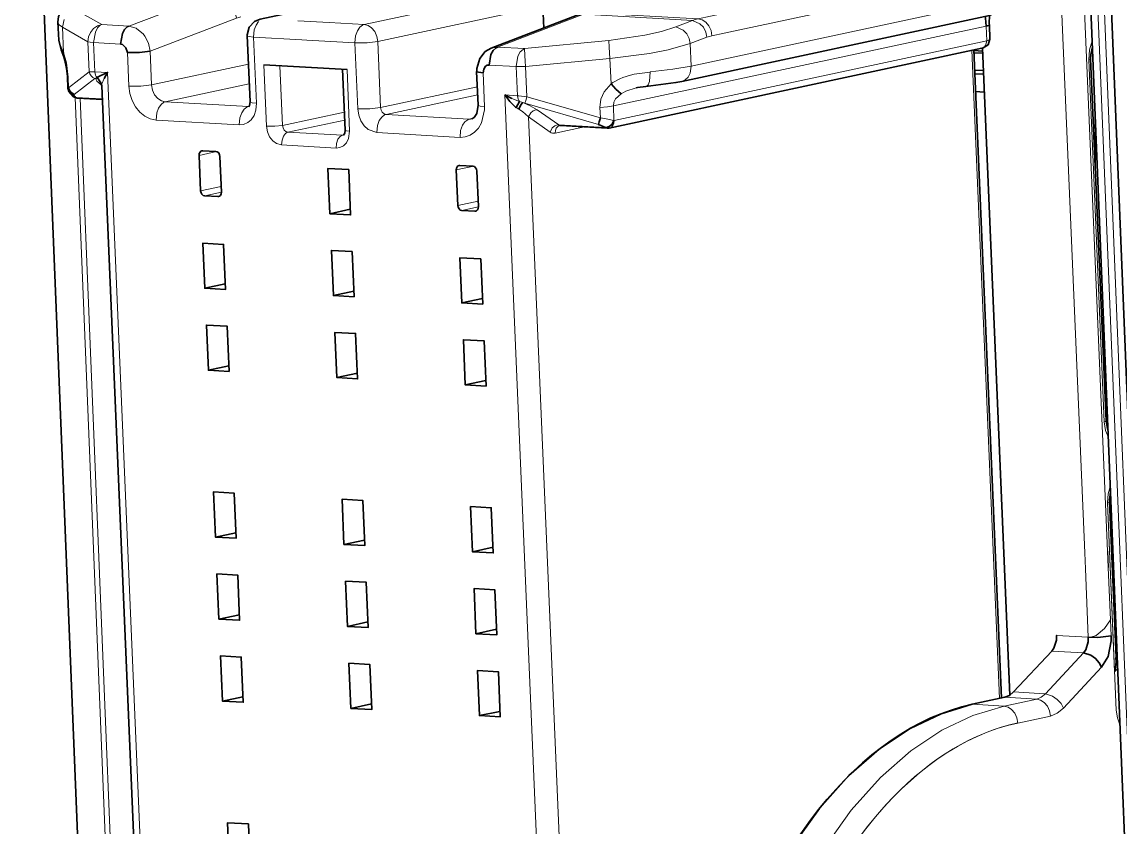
# Model space of a CAD drawing. Header units: millimetres. Extents: x 0 to 174, y 0 to 33.
# Drawn here: x 26.854 to 28.181, y 25.796 to 26.769 of the extents above; entities that cross this region are included whole.
import ezdxf

# ---------------------------------------------------------------- set-up
doc = ezdxf.new("R2010")
doc.units = ezdxf.units.MM
doc.layers.add('PDF2_형상', color=157, linetype='Continuous', true_color=0x405f80)

msp = doc.modelspace()

# ---------------------------------------------------------------- linework, layer by layer
at = {"layer": 'PDF2_형상', "color": 7, "lineweight": 35}
for points in [[(27.5971, 22.5065, -0.342168), (27.024, 23.2646), (26.8547, 27.4369), (26.8544, 27.5015), (26.8587, 27.5653), (26.8678, 27.6278), (26.8812, 27.6886), (26.9006, 27.7508), (26.9249, 27.8103), (26.954, 27.8661), (26.984, 27.9129), (27.0176, 27.956), (27.0508, 27.9917), (27.0919, 28.0281), (27.1358, 28.0594), (27.1829, 28.0858), (27.2217, 28.1028), (27.2708, 28.1186), (27.291, 28.1233)], [(27.5661, 28.0844), (27.4156, 28.0935), (27.4072, 28.094), (27.4153, 28.0936), (27.5658, 28.0846, -0.37493), (28.1471, 27.3594), (28.3164, 23.1871), (28.3168, 23.1746), (28.3163, 23.1131), (28.3111, 23.0524), (28.3018, 22.9931), (28.2888, 22.9383), (28.2713, 22.8836), (28.2485, 22.8288), (28.2225, 22.7793), (28.1913, 22.7311), (28.1639, 22.6963), (28.1301, 22.6603), (28.094, 22.6283), (28.0535, 22.5994), (28.0133, 22.5767)], [(27.1165, 27.5735), (27.1286, 27.6322), (27.1463, 27.6883), (27.169, 27.7401), (27.1963, 27.7872), (27.2275, 27.829), (27.2624, 27.8654), (27.3001, 27.896), (27.3404, 27.9207), (27.3828, 27.9394), (27.4047, 27.9465), (27.4271, 27.9521), (27.4724, 27.9586), (27.5185, 27.959), (27.669, 27.95, -0.373278), (28.1212, 27.389), (28.239, 24.4879)]]:
    msp.add_lwpolyline(points, format="xyb", dxfattribs=at)
at = {"layer": 'PDF2_형상', "color": 7, "lineweight": 13}
for points in [[(28.1297, 27.3885), (28.2475, 24.4874), (28.239, 24.4879)], [(28.1467, 27.3697), (28.1375, 27.3869), (28.2553, 24.4857), (28.2571, 24.4821)], [(28.1667, 26.1096), (28.1694, 26.0464), (28.1703, 26.0269), (28.1694, 26.0464), (28.1667, 26.1096), (28.1658, 26.1292), (28.1328, 26.906), (28.1325, 26.9101), (28.1321, 26.9143), (28.1325, 26.9101), (28.1328, 26.906), (28.1283, 26.9053), (28.1226, 26.9046), (28.1283, 26.9053), (28.1328, 26.906)], [(28.1328, 26.906), (28.1658, 26.1292), (28.1328, 26.906)], [(28.1694, 26.0464), (28.1621, 26.0358), (28.1519, 26.0276), (28.1457, 26.0254), (28.1426, 26.0253), (28.1392, 26.1079), (28.1383, 26.1275), (28.1058, 26.8919)], [(27.6514, 26.6971), (27.6556, 26.6989), (27.6592, 26.7021), (27.6617, 26.7068), (27.6629, 26.7154), (28.0347, 26.7951), (28.0335, 26.8262), (27.7026, 26.7554), (27.6879, 26.7522), (27.6868, 26.7585), (27.6842, 26.7642), (27.6804, 26.7687), (27.6761, 26.7715), (27.6714, 26.7726), (27.6863, 26.7758), (28.0319, 26.8499)], [(27.4836, 26.7881), (27.2843, 26.7453), (27.2832, 26.7515), (27.2806, 26.7572), (27.2768, 26.7617), (27.2725, 26.7646), (27.2678, 26.7657), (27.4671, 26.8085)], [(27.119, 26.7749), (27.1164, 26.7742), (27.1137, 26.7733), (27.1121, 26.7808), (27.109, 26.7881), (27.1046, 26.7942), (27.0992, 26.799), (27.0933, 26.8021), (27.0872, 26.8033), (26.9835, 26.7639), (26.9924, 26.7613), (26.9933, 26.7607), (27.0008, 26.7544), (27.0028, 26.7518), (27.0074, 26.7431), (27.0094, 26.7336), (27.1137, 26.7733)], [(26.9201, 26.7831), (26.9508, 26.7657), (26.9456, 26.764), (26.9408, 26.7608), (26.9371, 26.7562), (26.9349, 26.751), (26.934, 26.745), (26.9356, 26.7088), (26.9425, 26.7088), (26.9432, 26.7047), (26.944, 26.7031), (26.945, 26.7018), (26.9436, 26.7008), (26.9463, 26.6997), (26.9508, 26.6924), (26.9508, 26.6918)], [(26.8979, 26.7686), (26.8983, 26.7669), (26.8993, 26.7653), (26.9033, 26.7624), (26.9047, 26.7319), (26.8994, 26.744), (26.8989, 26.7467)], [(26.9835, 26.7639), (26.9508, 26.7657), (26.949, 26.7649), (26.9458, 26.7617), (26.9431, 26.7567), (26.941, 26.744), (26.9368, 26.7444), (26.934, 26.745), (26.9033, 26.7624), (26.9054, 26.7717)], [(27.1265, 26.7524), (27.1265, 26.7522), (27.1267, 26.7521), (27.1268, 26.7519), (27.1272, 26.7517), (27.1289, 26.7512), (27.1343, 26.7506), (27.1351, 26.7592), (27.1372, 26.7651), (27.1403, 26.7696)], [(27.1878, 26.7703), (27.2254, 26.7681), (27.2678, 26.7657), (27.266, 26.7651), (27.2625, 26.7626), (27.2596, 26.7582), (27.2575, 26.7522), (27.2567, 26.7436), (27.2713, 26.7438), (27.2843, 26.7453), (27.2876, 26.6654), (27.2747, 26.6639), (27.2601, 26.6638), (27.2613, 26.6564), (27.2639, 26.6494), (27.2678, 26.6435), (27.2726, 26.639), (27.2832, 26.6351)], [(27.5768, 26.7001), (27.5681, 26.6956), (27.5661, 26.6943), (27.5647, 26.7247), (27.6125, 26.7308), (27.6349, 26.7353), (27.6618, 26.7428), (27.6603, 26.749), (27.6574, 26.7546), (27.6532, 26.759), (27.6442, 26.7629), (27.6643, 26.7706), (27.5326, 26.7781), (27.4289, 26.7385), (27.4212, 26.7374)], [(27.5347, 26.7797), (27.5371, 26.7801), (27.5396, 26.7801), (27.6714, 26.7726), (27.6678, 26.7718), (27.6643, 26.7706), (27.6735, 26.7668), (27.6776, 26.7624), (27.6806, 26.7567), (27.6819, 26.7506), (27.6849, 26.7515), (27.6879, 26.7522)], [(27.5633, 26.7465), (27.4614, 26.7367), (27.4618, 26.7285), (27.4622, 26.7217), (27.4629, 26.715), (27.5647, 26.7247), (27.5636, 26.7386), (27.5633, 26.7465), (27.6068, 26.7528), (27.6268, 26.7574), (27.6442, 26.7629)], [(27.5696, 26.65), (27.5689, 26.6674), (28.019, 26.7639), (28.0199, 26.7462), (28.0228, 26.7472), (28.0236, 26.7476), (28.0237, 26.7481)], [(27.034, 24.9181), (26.9578, 26.7079), (26.9425, 26.7088), (26.941, 26.744), (26.9736, 26.7422)], [(27.2601, 26.6638), (27.2567, 26.7436), (27.1986, 26.7469), (27.1924, 26.7474), (27.1343, 26.7506), (27.1378, 26.6707)], [(28.014, 26.7371), (28.0153, 26.7375), (28.0164, 26.7382), (28.0183, 26.7403), (28.0199, 26.7462), (27.5697, 26.6499), (27.5696, 26.65), (27.56, 26.6519), (27.5532, 26.6529), (27.5526, 26.6657)], [(27.6079, 26.6908), (27.6085, 26.691), (27.6096, 26.6917), (27.6107, 26.6928), (27.6124, 26.6968), (27.6135, 26.7085), (27.6408, 26.7117), (27.6629, 26.7154), (27.6618, 26.7428), (27.6819, 26.7506)], [(28.1668, 26.2667), (28.1632, 26.2753), (28.1617, 26.2856), (28.1431, 26.7232), (28.1439, 26.7351), (28.1474, 26.746)], [(26.9093, 26.7029), (26.9094, 26.7028), (26.9096, 26.7026), (26.9103, 26.7022), (26.9081, 26.7194), (26.9047, 26.7319)], [(26.9818, 26.7319), (26.9836, 26.6911), (26.9982, 26.6913), (27.0111, 26.6928), (27.0122, 26.6865), (27.0147, 26.6808), (27.0186, 26.6764), (27.0229, 26.6735), (27.0276, 26.6724), (27.129, 26.6942)], [(27.1281, 26.7178), (27.0111, 26.6928), (27.0094, 26.7336)], [(27.5139, 24.8908), (27.4378, 26.6807), (27.4531, 26.6797), (27.4547, 26.6796), (27.4644, 26.6786), (27.4629, 26.715), (27.4569, 26.7149), (27.4515, 26.715), (27.4536, 26.7276), (27.4564, 26.7326), (27.4597, 26.7358), (27.4614, 26.7367), (27.4289, 26.7385)], [(28.0019, 26.7346), (28.0353, 25.9512)], [(27.1499, 26.6428), (27.1468, 26.7171)], [(27.1681, 26.6203), (27.1621, 26.6219), (27.1574, 26.6253), (27.1536, 26.6301), (27.151, 26.6363), (27.1499, 26.6428), (27.1601, 26.6428), (27.1692, 26.6439), (27.1661, 26.716)], [(27.4593, 26.6715), (27.4556, 26.6726), (27.4546, 26.674), (27.4539, 26.6757), (27.4531, 26.6797), (27.4515, 26.715), (27.419, 26.7168)], [(28.1431, 26.7232), (28.1447, 26.7237), (28.1453, 26.724), (28.1454, 26.7242)], [(26.9103, 26.7022), (26.9108, 26.6894), (26.9356, 26.7088), (26.9364, 26.7061), (26.9379, 26.7036), (26.9399, 26.7017), (26.9424, 26.7004)], [(26.945, 26.7017), (26.946, 26.7012), (26.9511, 26.694), (26.9508, 26.6924)], [(27.2503, 26.6371), (27.2471, 26.7114)], [(27.4133, 26.6667), (27.4115, 26.7075)], [(27.6135, 26.7083), (27.6036, 26.7072), (27.594, 26.7056), (27.5897, 26.7046), (27.5804, 26.7017), (27.5768, 26.7003)], [(26.9107, 26.6894), (26.9099, 26.689)], [(26.95, 26.6928), (26.9447, 26.6975), (26.9439, 26.699), (26.9436, 26.7008), (26.9424, 26.7004), (26.9175, 26.6811)], [(26.9507, 26.6926), (26.9503, 26.6926), (26.95, 26.6928), (26.9507, 26.6922)], [(26.9536, 26.7006), (26.9511, 26.694)], [(27.1289, 26.6668), (27.1281, 26.6667), (27.0276, 26.6724), (27.0258, 26.6718), (27.0225, 26.6693), (27.0194, 26.6649), (27.0174, 26.6589), (27.0167, 26.6503), (27.0093, 26.6518), (27.0029, 26.655), (26.9968, 26.6597), (26.9915, 26.6662), (26.9875, 26.6739), (26.9847, 26.6824), (26.9836, 26.6911)], [(27.4046, 26.6904), (27.2876, 26.6654), (27.2882, 26.6624), (27.2897, 26.6597), (27.2918, 26.6579), (27.2943, 26.6572), (27.405, 26.681)], [(27.5661, 26.6943), (27.5576, 26.6844), (27.5537, 26.6756), (27.5526, 26.6657), (27.5617, 26.6664), (27.5689, 26.6674), (27.5694, 26.6718), (27.5715, 26.6758), (27.5782, 26.6822), (27.5839, 26.6854), (27.5964, 26.6892)], [(26.9164, 26.6787), (26.9178, 26.6779), (26.9194, 26.6776), (26.9204, 26.6771), (26.9215, 26.6769)], [(26.9997, 24.6843), (26.9189, 26.6774)], [(26.9515, 26.6758), (26.9194, 26.6776), (26.9193, 26.6778)], [(26.9778, 25.3683), (26.9247, 26.6767)], [(27.4463, 26.6764), (27.4553, 26.6728), (27.4556, 26.6726)], [(27.5532, 26.6529), (27.4644, 26.6786), (27.4631, 26.6738), (27.4621, 26.6708), (27.5508, 26.6451)], [(27.0167, 26.6503), (27.1169, 26.6446), (27.1178, 26.6532), (27.1199, 26.6592), (27.1228, 26.6635), (27.1262, 26.6661), (27.1281, 26.6667), (27.1286, 26.6667), (27.1293, 26.6668)], [(27.13, 26.6724), (27.13, 26.6722), (27.1301, 26.6721), (27.1307, 26.6718), (27.1324, 26.6712), (27.1378, 26.6707), (27.1369, 26.6621), (27.1349, 26.656), (27.1314, 26.6508), (27.1272, 26.6472), (27.1222, 26.6451), (27.1169, 26.6446)], [(27.4056, 26.6683), (27.4056, 26.6682), (27.4057, 26.6681), (27.4061, 26.6678), (27.4078, 26.6672), (27.4133, 26.6667), (27.4133, 26.6626), (27.4097, 26.6469), (27.406, 26.6406), (27.4013, 26.6356), (27.3958, 26.6319), (27.3899, 26.6299), (27.3836, 26.6294), (27.2832, 26.6351), (27.284, 26.6436), (27.2861, 26.6497), (27.289, 26.654), (27.2925, 26.6567), (27.2943, 26.6572), (27.3946, 26.6515), (27.3999, 26.6526)], [(27.4515, 26.6656), (27.4546, 26.6636), (27.4592, 26.6607), (27.4665, 26.6542), (27.5429, 24.8587), (27.5117, 24.8324), (27.5192, 24.6554)], [(27.5042, 26.6437), (27.5029, 26.6433), (27.5018, 26.6426), (27.4999, 26.6406), (27.4988, 26.6378), (27.4985, 26.6344), (27.4953, 26.6344), (27.4939, 26.635), (27.4924, 26.6358), (27.4951, 26.6408), (27.4981, 26.6432), (27.5012, 26.6444), (27.5028, 26.6444), (27.4769, 26.6628), (27.4685, 26.6676), (27.4593, 26.6715), (27.4621, 26.6708)], [(27.4769, 26.6628), (27.4753, 26.6626), (27.4721, 26.6615), (27.4693, 26.6592), (27.4665, 26.6542), (27.4924, 26.6358)], [(27.2439, 26.6599), (27.1692, 26.6439), (27.1699, 26.6408), (27.1712, 26.6383), (27.1733, 26.6365), (27.1758, 26.6357), (27.2443, 26.6504)], [(27.3836, 26.6294), (27.3843, 26.6379), (27.3865, 26.644), (27.3894, 26.6483), (27.3929, 26.6508), (27.3946, 26.6515), (27.3963, 26.6515), (27.3979, 26.6518)], [(27.5639, 26.6407), (27.5651, 26.6411), (27.5664, 26.6418), (27.5682, 26.6439), (27.5694, 26.6467), (27.5697, 26.6499), (27.5669, 26.645), (27.564, 26.6425), (27.5608, 26.6414), (27.5593, 26.6413), (27.5603, 26.6407), (27.5614, 26.6406)], [(27.2449, 26.6382), (27.2449, 26.6381), (27.245, 26.6381), (27.2453, 26.6378), (27.2465, 26.6375), (27.2503, 26.6371), (27.249, 26.6279), (27.2465, 26.6229), (27.2429, 26.6193), (27.2386, 26.6171), (27.2339, 26.6165), (27.1681, 26.6203), (27.1686, 26.626), (27.1703, 26.6308), (27.1728, 26.6342), (27.1743, 26.6351), (27.1758, 26.6357), (27.2417, 26.6319), (27.2432, 26.6324)], [(27.4985, 26.6344), (27.5338, 26.6421)], [(27.5592, 26.6414), (27.5593, 26.6413), (27.5028, 26.6444), (27.5039, 26.6439), (27.5049, 26.6437)], [(27.2339, 26.6165), (27.2344, 26.6222), (27.2361, 26.6271), (27.2387, 26.6304), (27.2401, 26.6314), (27.2417, 26.6319), (27.2424, 26.6319), (27.2429, 26.6321)], [(27.0685, 26.6076), (27.0896, 26.6122)], [(27.379, 26.59), (27.4001, 26.5946)], [(27.0951, 26.5701), (27.0703, 26.5649)], [(27.0753, 26.5587), (27.0954, 26.5631)], [(27.0929, 26.5582), (27.091, 26.5578)], [(27.3808, 26.5471), (27.4057, 26.5525)], [(27.3858, 26.541), (27.406, 26.5453)], [(27.4033, 26.5406), (27.4015, 26.5401)], [(28.1617, 26.2856), (28.1635, 26.2861), (28.1639, 26.2864), (28.164, 26.2867)], [(28.1692, 26.2086), (28.1664, 26.1988), (28.1658, 26.1881), (28.1664, 26.1988), (28.1692, 26.2086), (28.1664, 26.1988), (28.1658, 26.1881), (28.1764, 25.9372), (28.1778, 25.9278), (28.1808, 25.9196)], [(28.1658, 26.1881), (28.1675, 26.1886), (28.1681, 26.1889), (28.1682, 26.1892)], [(28.1658, 26.1292), (28.1667, 26.1096), (28.1694, 26.0464), (28.1621, 26.0358), (28.1519, 26.0276), (28.1457, 26.0254), (28.1426, 26.0253), (28.1392, 26.1079), (28.1426, 26.0253), (28.1457, 26.0254), (28.1519, 26.0276), (28.1621, 26.0358), (28.1694, 26.0464), (28.1703, 26.0269)], [(28.166, 26.1292), (28.1668, 26.1096)], [(28.1426, 26.0253), (28.1043, 26.0275)], [(28.1125, 25.9397), (28.1096, 25.9451), (28.1051, 25.9503), (28.0994, 25.9543), (28.0908, 25.9569), (28.0994, 25.9543), (28.1051, 25.9503), (28.1096, 25.9451), (28.1125, 25.9397), (28.1096, 25.9451), (28.1051, 25.9503), (28.0994, 25.9543), (28.0908, 25.9569), (28.1368, 26.0064), (28.0985, 26.0086), (28.1368, 26.0064), (28.0908, 25.9569), (28.0857, 25.9528), (28.0803, 25.9506), (28.0419, 25.9528), (28.0803, 25.9506), (28.0408, 25.9421), (28.0032, 25.9308), (27.9657, 25.9129), (27.9283, 25.8881), (27.8917, 25.8558), (27.8563, 25.8163), (27.8225, 25.7692)], [(28.0985, 26.0086), (28.1368, 26.0064), (28.0908, 25.9569), (28.0838, 25.9574), (28.0524, 25.9592), (28.0838, 25.9574), (28.0908, 25.9569), (28.0857, 25.9528), (28.0803, 25.9506), (28.085, 25.9494), (28.0894, 25.9465), (28.0932, 25.9421), (28.0958, 25.9364), (28.0968, 25.9301), (28.0958, 25.9364), (28.0932, 25.9421), (28.0894, 25.9465), (28.085, 25.9494), (28.0803, 25.9506), (28.0408, 25.9421), (28.0024, 25.9443), (28.0408, 25.9421), (28.0803, 25.9506), (28.0419, 25.9528)], [(27.8225, 25.7692), (27.8563, 25.8163), (27.8917, 25.8558), (27.9283, 25.8881), (27.9657, 25.9129), (28.0032, 25.9308), (28.0408, 25.9421), (28.0456, 25.941), (28.0499, 25.9381), (28.0537, 25.9336), (28.0563, 25.9279), (28.0574, 25.9217), (28.0968, 25.9301), (28.105, 25.9335), (28.1125, 25.9397), (28.1586, 25.9892), (28.1125, 25.9397), (28.105, 25.9335), (28.0968, 25.9301), (28.0574, 25.9217), (28.0968, 25.9301), (28.0958, 25.9364), (28.0932, 25.9421), (28.0894, 25.9465), (28.085, 25.9494), (28.0803, 25.9506), (28.0857, 25.9528), (28.0908, 25.9569), (28.0838, 25.9574), (28.0524, 25.9592)], [(28.0968, 25.9301), (28.105, 25.9335), (28.1125, 25.9397), (28.1586, 25.9892)], [(28.0024, 25.9443), (28.0408, 25.9421), (28.0032, 25.9308), (27.9657, 25.9129), (27.9283, 25.8881), (27.8917, 25.8558), (27.8563, 25.8163), (27.8225, 25.7692)]]:
    msp.add_lwpolyline(points, dxfattribs=at)
for points in [[(28.1392, 26.1079), (28.1383, 26.1275), (28.1058, 26.8919), (28.1383, 26.1275)], [(28.1431, 26.7232), (28.1617, 26.2856), (28.1632, 26.2753), (28.1668, 26.2667), (28.1632, 26.2753), (28.1617, 26.2856), (28.1431, 26.7232), (28.1439, 26.7351), (28.1474, 26.746), (28.1439, 26.7351)], [(28.1454, 26.7242), (28.1453, 26.724), (28.1447, 26.7237), (28.1431, 26.7232), (28.1447, 26.7237), (28.1453, 26.724)], [(28.1501, 26.6786), (28.1517, 26.5751)], [(28.164, 26.2867), (28.1639, 26.2864), (28.1635, 26.2861), (28.1617, 26.2856), (28.1635, 26.2861), (28.1639, 26.2864)], [(28.1682, 26.1892), (28.1681, 26.1889), (28.1675, 26.1886), (28.1658, 26.1881), (28.1675, 26.1886), (28.1681, 26.1889)], [(28.175, 25.9861), (28.1753, 25.9854), (28.1756, 25.9847), (28.1744, 25.9837), (28.1658, 26.1881), (28.1744, 25.9837), (28.1756, 25.9847), (28.1768, 25.9861), (28.1781, 25.9876), (28.1768, 25.9861), (28.1756, 25.9847), (28.1753, 25.9854)], [(28.1043, 26.0275), (28.1426, 26.0253)], [(28.1751, 26.0265), (28.1765, 26.0276)], [(28.1753, 26.0207), (28.1768, 26.0208)], [(28.0408, 25.9421), (28.0456, 25.941), (28.0499, 25.9381), (28.0537, 25.9336), (28.0563, 25.9279), (28.0574, 25.9217), (28.0563, 25.9279), (28.0537, 25.9336), (28.0499, 25.9381), (28.0456, 25.941)]]:
    msp.add_lwpolyline(points, close=True, dxfattribs=at)
at = {"layer": 'PDF2_형상', "color": 7, "lineweight": 35}
for points in [[(26.9047, 26.7319), (26.905, 26.7267), (26.9017, 26.735), (26.8989, 26.7467), (26.8979, 26.7686), (26.8986, 26.7753), (26.904, 26.7861), (26.9144, 26.7949), (26.9303, 26.8025), (26.9504, 26.8101), (26.9592, 26.8128), (27.2853, 26.8826)], [(27.5964, 26.6892), (27.5982, 26.6896), (27.6079, 26.6908), (27.6444, 26.6957), (27.6514, 26.6971), (28.0232, 26.7768), (28.0318, 26.781), (28.0374, 26.7888), (28.0388, 26.7968), (28.0369, 26.8399)], [(27.3603, 26.8144), (27.3449, 26.8154), (27.3432, 26.8154), (27.3415, 26.8151), (27.1421, 26.7724), (27.1353, 26.7696), (27.1289, 26.7625), (27.1265, 26.7532), (27.1265, 26.7524), (27.13, 26.6724), (27.1294, 26.6681), (27.1285, 26.6664)], [(27.4847, 26.7615), (27.4836, 26.7881), (27.4825, 26.7943), (27.48, 26.8), (27.4763, 26.8044), (27.4718, 26.8072), (27.4671, 26.8085), (27.4517, 26.8093)], [(27.6304, 26.7962), (27.6188, 26.7968), (27.6118, 26.7962), (27.5347, 26.7797), (27.5253, 26.7769), (27.525, 26.7769), (27.4212, 26.7374), (27.4139, 26.7331), (27.4074, 26.7246), (27.404, 26.7128), (27.404, 26.7093)], [(28.0233, 26.7768), (28.0229, 26.7669), (28.0231, 26.7656), (28.0228, 26.7651), (28.0221, 26.7647), (28.019, 26.7639), (28.0182, 26.7736), (28.0178, 26.7756)], [(26.9835, 26.7639), (26.9817, 26.7629), (26.9783, 26.7599), (26.9757, 26.7549), (26.9736, 26.7422), (26.976, 26.7415), (26.9801, 26.7378), (26.9818, 26.7319), (26.9964, 26.7321), (27.0094, 26.7336)], [(27.5042, 26.6437), (27.5049, 26.6437), (27.5614, 26.6406), (27.5639, 26.6407), (28.014, 26.7371), (28.0156, 26.7375), (28.0215, 26.7414), (28.0237, 26.7481), (28.0231, 26.7656)], [(27.3979, 26.6518), (27.4007, 26.6533), (27.4039, 26.6582), (27.4056, 26.6683), (27.4037, 26.7092), (27.4039, 26.709), (27.404, 26.7089), (27.4044, 26.7086), (27.4061, 26.7081), (27.4115, 26.7075), (27.4122, 26.7118), (27.4144, 26.7153), (27.4165, 26.7165), (27.419, 26.7168), (27.421, 26.7296), (27.4238, 26.7344), (27.4271, 26.7376), (27.4289, 26.7385)], [(28.0044, 26.7351), (28.0378, 25.9518)], [(28.0479, 25.9553), (28.0146, 26.7372)], [(28.1476, 26.739), (28.1456, 26.7296), (28.1454, 26.7243)], [(26.9099, 26.689), (26.9093, 26.7029), (26.9083, 26.7128), (26.9064, 26.7224), (26.905, 26.7268)], [(27.2471, 26.7114), (27.1468, 26.7171)], [(28.1664, 26.2754), (28.1658, 26.2771), (28.164, 26.2867), (28.1454, 26.7242)], [(26.945, 26.7017), (26.9489, 26.7038), (26.9578, 26.7079), (26.9536, 26.7006)], [(27.2417, 26.7117), (27.2449, 26.6382), (27.2443, 26.6343), (27.2429, 26.6321)], [(26.9165, 26.6787), (26.9111, 26.6847), (26.91, 26.689)], [(26.9515, 26.6753), (26.9215, 26.6769), (26.921, 26.6769), (26.9164, 26.6787), (26.9162, 26.6787), (26.9176, 26.6781), (26.9193, 26.6778), (26.9176, 26.6793), (26.9172, 26.6803), (26.9172, 26.6807), (26.9175, 26.6811), (26.9131, 26.6843), (26.9115, 26.6868), (26.9108, 26.6894)], [(27.0272, 24.8957), (26.9508, 26.6918), (26.9501, 26.6942)], [(27.5782, 26.6822), (27.5719, 26.6878), (27.5661, 26.6943)], [(27.4556, 26.6726), (27.4515, 26.6656), (27.4508, 26.6661), (27.4437, 26.6729), (27.4378, 26.6807), (27.4461, 26.6764)], [(27.4546, 26.6636), (27.4571, 26.6689), (27.4585, 26.6708), (27.4593, 26.6715)], [(27.5532, 26.6529), (27.5517, 26.6481), (27.5508, 26.6451), (27.5592, 26.6414), (27.5607, 26.6415), (27.5639, 26.6426), (27.5668, 26.645), (27.5696, 26.65)], [(27.2511, 26.5425), (27.2264, 26.5372), (27.224, 26.5918), (27.2492, 26.5904), (27.2514, 26.5358), (27.2264, 26.5372)], [(27.1001, 26.4524), (27.0753, 26.4471), (27.0731, 26.5017), (27.0981, 26.5001), (27.1004, 26.4456), (27.0753, 26.4471)], [(27.2554, 26.4435), (27.2306, 26.4382), (27.2282, 26.4928), (27.2533, 26.4914), (27.2557, 26.4368), (27.2306, 26.4382)], [(27.4107, 26.4347), (27.3858, 26.4293), (27.3835, 26.4839), (27.4086, 26.4825), (27.411, 26.4279), (27.3858, 26.4293)], [(27.1043, 26.3533), (27.0796, 26.3479), (27.0772, 26.4025), (27.1024, 26.4011), (27.1046, 26.3465), (27.0796, 26.3479)], [(27.2596, 26.3444), (27.2349, 26.3392), (27.2325, 26.3937), (27.2575, 26.3924), (27.2599, 26.3376), (27.2349, 26.3392)], [(27.4149, 26.3356), (27.39, 26.3303), (27.3878, 26.3849), (27.4128, 26.3835), (27.4151, 26.3289), (27.39, 26.3303)], [(27.1129, 26.1517), (27.0881, 26.1464), (27.0858, 26.201), (27.1108, 26.1994), (27.1132, 26.1449), (27.0881, 26.1464)], [(28.1761, 26.001), (28.1682, 26.1892), (28.1682, 26.1914), (28.1694, 26.2011)], [(27.2682, 26.1428), (27.2433, 26.1375), (27.2411, 26.1921), (27.2661, 26.1907), (27.2685, 26.1361), (27.2433, 26.1375)], [(27.4235, 26.134), (27.3986, 26.1286), (27.3963, 26.1833), (27.4214, 26.1818), (27.4238, 26.1272), (27.3986, 26.1286)], [(27.1171, 26.0526), (27.0924, 26.0472), (27.09, 26.1019), (27.1151, 26.1004), (27.1174, 26.0458), (27.0924, 26.0472)], [(27.2724, 26.0438), (27.2476, 26.0385), (27.2453, 26.0931), (27.2704, 26.0917), (27.2726, 26.0371), (27.2476, 26.0385)], [(27.4276, 26.0349), (27.4029, 26.0296), (27.4006, 26.0842), (27.4256, 26.0828), (27.4279, 26.0282), (27.4029, 26.0296)], [(27.784, 25.7713), (27.8178, 25.8185), (27.8533, 25.8581), (27.89, 25.8901), (27.9272, 25.915), (27.9649, 25.9329), (28.0024, 25.9443), (28.0419, 25.9528), (28.0474, 25.955), (28.0524, 25.9592), (28.0985, 26.0086), (28.101, 26.0122), (28.104, 26.0219), (28.1043, 26.0275), (28.104, 26.0219), (28.101, 26.0122), (28.0985, 26.0086), (28.0524, 25.9592), (28.0474, 25.955), (28.0419, 25.9528), (28.0024, 25.9443), (27.9649, 25.9329), (27.9272, 25.915), (27.89, 25.8901), (27.8533, 25.8581), (27.8178, 25.8185), (27.784, 25.7713)], [(28.0024, 25.9443), (28.0419, 25.9528), (28.0474, 25.955), (28.0524, 25.9592), (28.0985, 26.0086), (28.101, 26.0122), (28.104, 26.0219), (28.1043, 26.0275)], [(28.1368, 26.0064), (28.1394, 26.01), (28.1425, 26.0199), (28.1426, 26.0253)], [(28.1703, 26.0269), (28.1542, 26.0251), (28.1426, 26.0253)], [(28.1586, 25.9892), (28.1664, 26.0022), (28.1703, 26.021), (28.1703, 26.0269)], [(27.1214, 25.9535), (27.0965, 25.9482), (27.0942, 26.0028), (27.1193, 26.0014), (27.1217, 25.9468), (27.0965, 25.9482)], [(28.1586, 25.9892), (28.1557, 25.9946), (28.1513, 25.9997), (28.1456, 26.0038), (28.1368, 26.0064)], [(27.2767, 25.9447), (27.2518, 25.9394), (27.2494, 25.994), (27.2746, 25.9925), (27.2769, 25.9379), (27.2518, 25.9394)], [(27.4319, 25.9358), (27.4071, 25.9306), (27.4047, 25.9851), (27.4299, 25.9837), (27.4322, 25.9292), (27.4071, 25.9306)], [(27.13, 25.7519), (27.1051, 25.7465), (27.1028, 25.8012), (27.1279, 25.7997), (27.1303, 25.7451), (27.1051, 25.7465)]]:
    msp.add_lwpolyline(points, dxfattribs=at)
for points in [[(28.0147, 26.7337), (28.0044, 26.7343)], [(28.0149, 26.7311), (28.0046, 26.7317)], [(28.0146, 26.7372), (28.0479, 25.9553)], [(28.1454, 26.7243), (28.1456, 26.7296), (28.1476, 26.739), (28.1456, 26.7296)], [(28.1454, 26.7242), (28.164, 26.2867), (28.1658, 26.2771), (28.1664, 26.2754), (28.1658, 26.2771), (28.164, 26.2867)], [(28.0157, 26.7103), (28.0054, 26.7108)], [(28.016, 26.7056), (28.0057, 26.7061)], [(28.0168, 26.6842), (28.0065, 26.6847)], [(27.0954, 26.5633), (27.0936, 26.6063), (27.0931, 26.6085), (27.0921, 26.6106), (27.0904, 26.6118), (27.0886, 26.6124), (27.0729, 26.6133), (27.0725, 26.6133), (27.0719, 26.6132), (27.0707, 26.6126), (27.0696, 26.6117), (27.0687, 26.6099), (27.0685, 26.6076), (27.0703, 26.5649), (27.0708, 26.5625), (27.0718, 26.5606), (27.0735, 26.5592), (27.0753, 26.5587), (27.091, 26.5578), (27.0914, 26.5578), (27.0919, 26.5579), (27.0932, 26.5583), (27.0942, 26.5593), (27.0951, 26.5611)], [(27.3808, 26.5471), (27.3812, 26.5449), (27.3824, 26.5429), (27.3839, 26.5415), (27.3858, 26.541), (27.4015, 26.5401), (27.4019, 26.5401), (27.4025, 26.5401), (27.4037, 26.5407), (27.4047, 26.5417), (27.4057, 26.5435), (27.406, 26.5457), (27.404, 26.5886), (27.4036, 26.5908), (27.4025, 26.5928), (27.401, 26.5942), (27.3992, 26.5947), (27.3835, 26.5956), (27.3829, 26.5956), (27.3825, 26.5956), (27.3811, 26.595), (27.3801, 26.594), (27.3792, 26.5922), (27.379, 26.59)], [(28.1682, 26.1892), (28.1761, 26.001), (28.1682, 26.1892), (28.1682, 26.1914), (28.1694, 26.2011), (28.1682, 26.1914)], [(28.1426, 26.0253), (28.1425, 26.0199), (28.1394, 26.01), (28.1368, 26.0064), (28.1456, 26.0038), (28.1513, 25.9997), (28.1557, 25.9946), (28.1586, 25.9892), (28.1664, 26.0022), (28.1703, 26.021), (28.1703, 26.0269), (28.1542, 26.0251)], [(28.1703, 26.0269), (28.1703, 26.021), (28.1664, 26.0022), (28.1586, 25.9892), (28.1557, 25.9946), (28.1513, 25.9997), (28.1456, 26.0038), (28.1368, 26.0064), (28.1394, 26.01), (28.1425, 26.0199), (28.1426, 26.0253), (28.1542, 26.0251)], [(28.176, 26.001), (28.1761, 25.9958), (28.175, 25.9861), (28.1761, 25.9958)]]:
    msp.add_lwpolyline(points, close=True, dxfattribs=at)
msp.add_ellipse((28.0285, 25.3415), major_axis=(0.0344, 0.6076), ratio=0.603162, start_param=0.16452, end_param=2.331865, dxfattribs=at)
at = {"layer": 'PDF2_형상', "color": 7, "lineweight": 13}
for centre, major_axis, ratio, start_param, end_param in [((28.0827, 25.3382), (0.0329, 0.5881), 0.603266, 0.163533, 2.359811), ((28.0808, 25.3398), (0.0346, 0.5864), 0.601472, 0.163884, 1.95068), ((28.0808, 25.3398), (0.0346, 0.5864), 0.601472, 0.163884, 1.95068)]:
    msp.add_ellipse(centre, major_axis=major_axis, ratio=ratio, start_param=start_param, end_param=end_param, dxfattribs=at)

doc.saveas('drawing.dxf')
